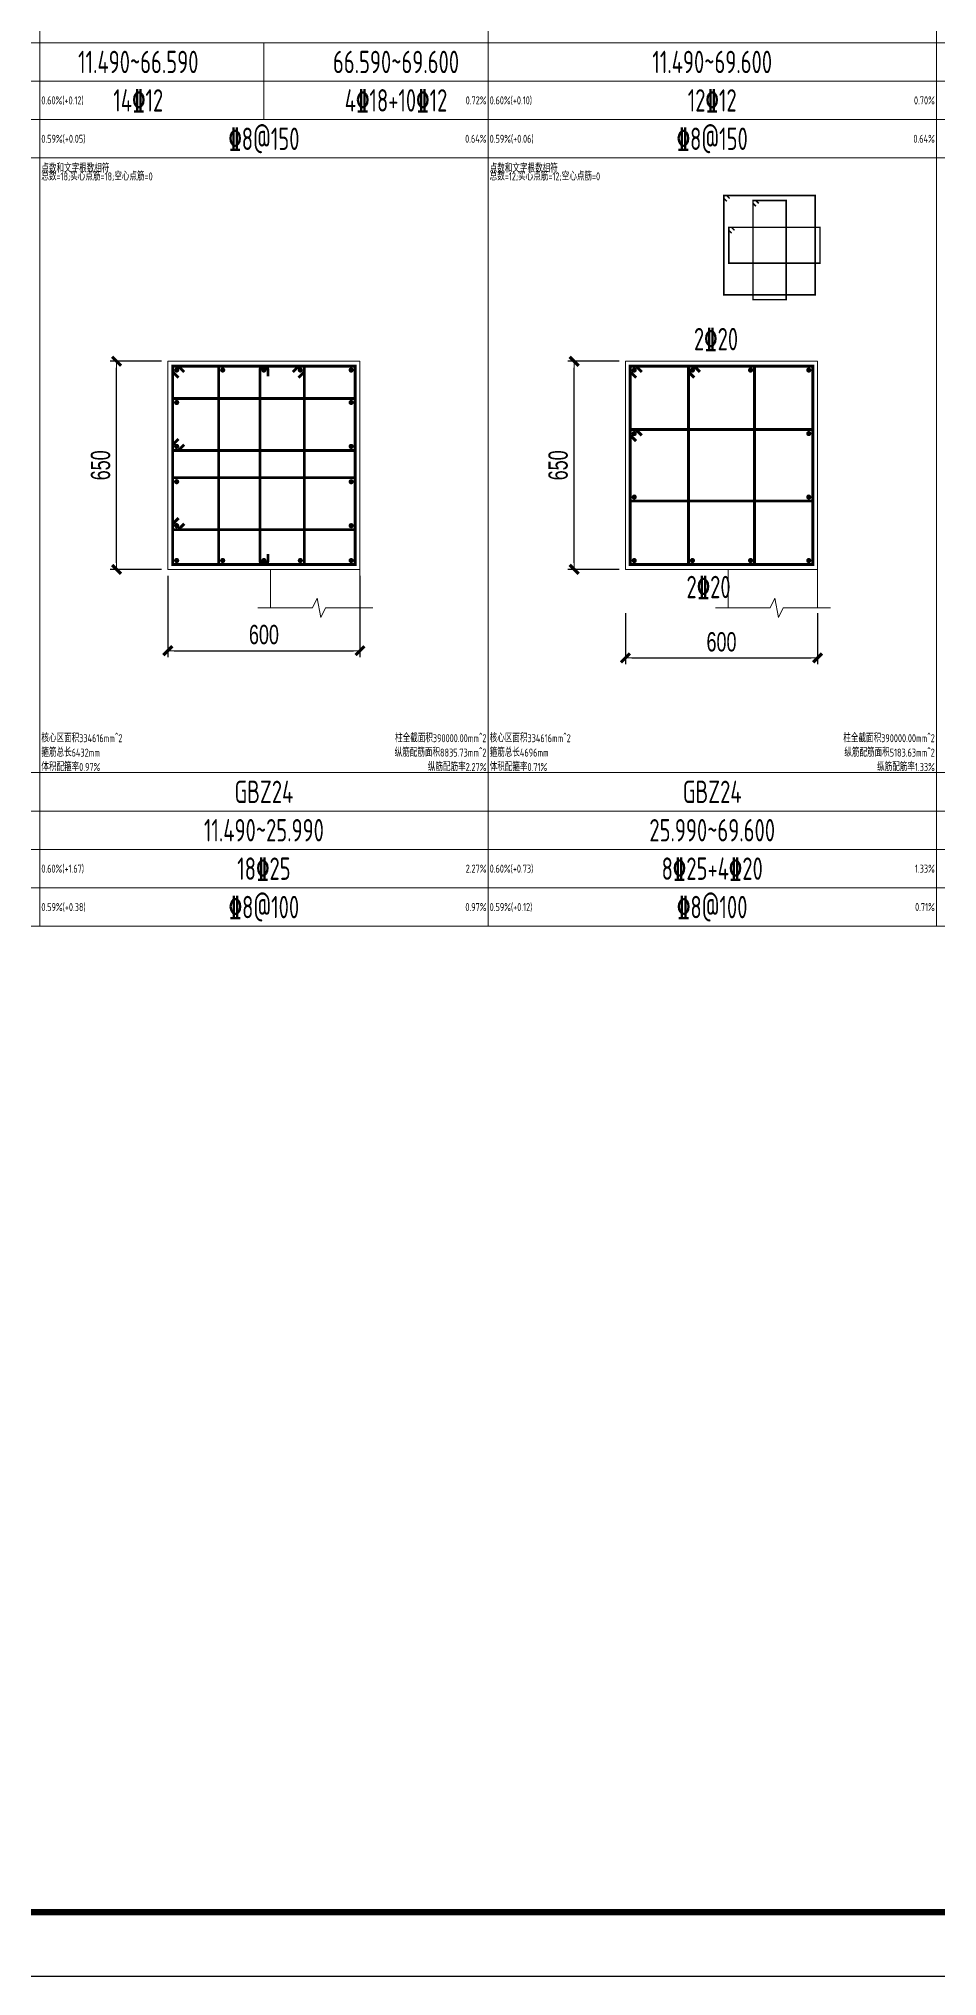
# Model space of a CAD drawing. Extents: x 5874492 to 7194610, y -939842 to -279257.
# Drawn here: x 6413480 to 6427510, y -802090 to -771827 of the extents above; entities that cross this region are included whole.
import ezdxf
from ezdxf.enums import TextEntityAlignment as Align

# ---------------------------------------------------------------- set-up
doc = ezdxf.new("R2010")
doc.units = 0
doc.header["$LTSCALE"] = 1000
for name, color, linetype, lineweight in [('S-墙柱-REIN', 1, 'Continuous', 20), ('S-墙柱-大样细线', 7, 'Continuous', 20), ('S-墙柱-编号', 4, 'Continuous', 20), ('S-大样-DIM', 3, 'Continuous', 20), ('S-大样-REIN', 1, 'Continuous', 20), ('S-大样-实线', 2, 'Continuous', 20), ('S-通用-TAB', 7, 'Continuous', 20)]:
    doc.layers.add(name, color=color, linetype=linetype, lineweight=lineweight)
doc.layers.add('Y-云图图框', color=7, linetype='Continuous')
doc.layers.add('配箍校核', color=34, linetype='Continuous', plot=False)
doc.styles.add('_YT_Name', font='', dxfattribs={"width": 0.8})
doc.styles.add('_YT_Sign_Text', font='ros.shx', dxfattribs={"width": 0.8, "bigfont": 'hztxt.shx'})
doc.styles.add('BW_Dim', font='Bweng.shx', dxfattribs={"width": 0.7, "bigfont": 'hztxt.shx'})
doc.styles.add('BW_Rein', font='tssdeng.shx', dxfattribs={"width": 0.7, "bigfont": 'hztxt.shx'})
doc.styles.get("Standard").update_dxf_attribs({"font": 'gbenor.shx', "bigfont": 'gbcbig.shx'})
doc.styles.add('TSSD_Rein', font='tssdeng.shx', dxfattribs={"width": 0.7, "bigfont": 'hztxt.shx'})
doc.styles.get('_YT_Name').set_extended_font_data('SimHei')
doc.dimstyles.new('Cyz_20_100', dxfattribs={"dimtxt": 300, "dimasz": 100, "dimexe": 100, "dimexo": 100, "dimgap": 100, "dimtad": 1, "dimdec": 0, "dimlfac": 0.2, "dimzin": 0, "dimdsep": 46, "dimtxsty": 'BW_Dim', "dimblk": '_bwk', "dimcen": 0, "dimclrt": 7, "dimadec": 0, "dimazin": 0, "dimtfac": 1, "dimtdec": 0, "dimtix": 1, "dimtmove": 2, "dimatfit": 0, "dimfxl": 0, "dimtolj": 1, "dimtzin": 0, "dimarcsym": 0})

# ---------------------------------------------------------------- blocks, each defined once
blk = doc.blocks.new('ECMCTK_A1_横_单行图名--0')
at = {"color": 4}
blk.add_lwpolyline([(0, 0), (841, 0), (841, 594), (0, 594)], close=True, dxfattribs=at)
at = {"const_width": 1}
blk.add_lwpolyline([(25, 10), (831, 10), (831, 584), (25, 584)], close=True, dxfattribs=at)
at = {"color": 80, "flags": 3}
for tag, height, p in [('YTHQINS', 3, (34.31, 585.5)), ('ECMCKEY', 3, (292.07, 288.23)), ('YTTQINS', 5.62, (848.03, 12.81)), ('YTFRAME', 3, (652.76, 5.84)), ('YTBARCODE_T1', 3, (749.78, 5.95))]:
    blk.add_attdef(tag, text='', height=height, dxfattribs=at).set_placement(p, align=Align.MIDDLE_CENTER)
for tag, height, style, width, p in [('工程号', 4, '_YT_Sign_Text', 0.5, (804.08, 44.12)), ('设计单位', 6, '_YT_Name', 0.8, (623.75, 38.6)), ('证书编号', 4, '_YT_Sign_Text', 0.8, (708.87, 43.81)), ('审查批准号', 4, '_YT_Sign_Text', 0.8, (761.06, 43.81)), ('建设单位', 4, '_YT_Sign_Text', 0.8, (734.96, 36.11)), ('阶段', 4, '_YT_Sign_Text', 0.8, (804.08, 35.81)), ('项目号', 4, '_YT_Sign_Text', 0.5, (822.08, 33.72)), ('项目名称', 4, '_YT_Sign_Text', 0.8, (734.96, 28.11)), ('专业', 4, '_YT_Sign_Text', 0.8, (804.08, 27.31)), ('图纸编号', 4, '_YT_Sign_Text', 0.5, (803.93, 19.36)), ('图纸名称', 4.5, '_YT_Name', 0.8, (735.39, 15.06)), ('出图比例', 4.2, '_YT_Sign_Text', 0.8, (681.82, 11.78)), ('日期', 4, '_YT_Sign_Text', 0.5, (803.88, 12.13)), ('版本号', 4, '_YT_Sign_Text', 0.8, (822.08, 13))]:
    blk.add_attdef(tag, text='', height=height, dxfattribs=dict(style=style, width=width)).set_placement(p, align=Align.CENTER)
at = {"style": '_YT_Sign_Text', "width": 0.8, "flags": 3}
for tag, p, height in [('{审定人}', (605.87, 26.45), 6.24), ('{校对人}', (658.35, 26.53), 6.24), ('[审定人]', (590.95, 27.81), 4.1), ('[校对人]', (642.23, 27.82), 4.1), ('[审核人]', (591.01, 19.76), 4.1), ('{审核人}', (606.98, 18.44), 6.24), ('[设计人]', (642.47, 20.21), 4.1), ('{设计人}', (658.48, 18.54), 6.24), ('[项目负责人]', (590.78, 12.01), 4.1), ('{项目负责人}', (608.28, 10.72), 6.24), ('[专业负责人]', (642.74, 11.77), 4.1), ('{专业负责人}', (658.58, 10.36), 6.24)]:
    blk.add_attdef(tag, p, '', height=height, dxfattribs=at)
at = {"color": 80, "flags": 3}
for tag, p in [('YTBZSIT', (25, 10)), ('EXT_TK_LEFT', (25, 10)), ('YTQRCODE', (551.04, 11.91))]:
    blk.add_attdef(tag, p, '', height=3, dxfattribs=at)
blk = doc.blocks.new('_bwk')
blk.add_line((-1, 0), (0, 0))
at = {"const_width": 0.5}
blk.add_lwpolyline([(-0.7, -0.7), (0.7, 0.7)], dxfattribs=at)
blk = doc.blocks.new('*D1523')
at = {"layer": 'Defpoints', "color": 0, "transparency": 16777216}
for p in [(6422641, -780698), (6425641, -780698), (6425641, -781498)]:
    blk.add_point(p, dxfattribs=at)
at = {"layer": 'S-大样-DIM', "color": 0, "lineweight": -2, "transparency": 16777216}
for p, q in [((6422641, -780798), (6422641, -781598)), ((6425641, -780798), (6425641, -781598)), ((6422741, -781498), (6425541, -781498))]:
    blk.add_line(p, q, dxfattribs=at)
at = {"layer": 'S-大样-DIM', "color": 0, "lineweight": -2, "transparency": 16777216, "xscale": 100, "yscale": 100, "zscale": 100, "rotation": 180}
blk.add_blockref('_bwk', (6422641, -781498), dxfattribs=at)
at = {"layer": 'S-大样-DIM', "color": 0, "lineweight": -2, "transparency": 16777216, "xscale": 100, "yscale": 100, "zscale": 100}
blk.add_blockref('_bwk', (6425641, -781498), dxfattribs=at)
at = {"layer": 'S-大样-DIM', "color": 7, "transparency": 16777216, "insert": (6424141, -781248), "char_height": 300, "attachment_point": 5, "style": 'BW_Dim'}
blk.add_mtext('\\A1;600', dxfattribs=at)
blk = doc.blocks.new('*D1524')
at = {"layer": 'Defpoints', "color": 0, "transparency": 16777216}
for p in [(6421841, -776865), (6422641, -776865), (6422641, -780115)]:
    blk.add_point(p, dxfattribs=at)
at = {"layer": 'S-大样-DIM', "color": 0, "lineweight": -2, "transparency": 16777216}
for p, q in [((6422541, -776865), (6421741, -776865)), ((6421841, -780015), (6421841, -776965)), ((6422541, -780115), (6421741, -780115))]:
    blk.add_line(p, q, dxfattribs=at)
at = {"layer": 'S-大样-DIM', "color": 0, "lineweight": -2, "transparency": 16777216, "xscale": 100, "yscale": 100, "zscale": 100}
for p, rotation in [((6421841, -776865), 90), ((6421841, -780115), 270)]:
    blk.add_blockref('_bwk', p, dxfattribs=dict(at, rotation=rotation))
at = {"layer": 'S-大样-DIM', "color": 7, "transparency": 16777216, "insert": (6421591, -778490), "char_height": 300, "attachment_point": 5, "rotation": 90, "style": 'BW_Dim'}
blk.add_mtext('\\A1;650', dxfattribs=at)
blk = doc.blocks.new('*D1601')
at = {"layer": 'Defpoints', "color": 0, "transparency": 16777216}
for p in [(6415496, -780115), (6418496, -780115), (6418496, -781385)]:
    blk.add_point(p, dxfattribs=at)
at = {"layer": 'S-大样-DIM', "color": 0, "lineweight": -2, "transparency": 16777216}
for p, q in [((6415496, -780215), (6415496, -781485)), ((6418496, -780215), (6418496, -781485)), ((6415596, -781385), (6418396, -781385))]:
    blk.add_line(p, q, dxfattribs=at)
at = {"layer": 'S-大样-DIM', "color": 0, "lineweight": -2, "transparency": 16777216, "xscale": 100, "yscale": 100, "zscale": 100, "rotation": 180}
blk.add_blockref('_bwk', (6415496, -781385), dxfattribs=at)
at = {"layer": 'S-大样-DIM', "color": 0, "lineweight": -2, "transparency": 16777216, "xscale": 100, "yscale": 100, "zscale": 100}
blk.add_blockref('_bwk', (6418496, -781385), dxfattribs=at)
at = {"layer": 'S-大样-DIM', "color": 7, "transparency": 16777216, "insert": (6416996, -781135), "char_height": 300, "attachment_point": 5, "style": 'BW_Dim'}
blk.add_mtext('\\A1;600', dxfattribs=at)
blk = doc.blocks.new('*D1602')
at = {"layer": 'Defpoints', "color": 0, "transparency": 16777216}
for p in [(6414696, -776865), (6415496, -776865), (6415496, -780115)]:
    blk.add_point(p, dxfattribs=at)
at = {"layer": 'S-大样-DIM', "color": 0, "lineweight": -2, "transparency": 16777216}
for p, q in [((6415396, -776865), (6414596, -776865)), ((6414696, -780015), (6414696, -776965)), ((6415396, -780115), (6414596, -780115))]:
    blk.add_line(p, q, dxfattribs=at)
at = {"layer": 'S-大样-DIM', "color": 0, "lineweight": -2, "transparency": 16777216, "xscale": 100, "yscale": 100, "zscale": 100}
for p, rotation in [((6414696, -776865), 90), ((6414696, -780115), 270)]:
    blk.add_blockref('_bwk', p, dxfattribs=dict(at, rotation=rotation))
at = {"layer": 'S-大样-DIM', "color": 7, "transparency": 16777216, "insert": (6414446, -778490), "char_height": 300, "attachment_point": 5, "rotation": 90, "style": 'BW_Dim'}
blk.add_mtext('\\A1;650', dxfattribs=at)

msp = doc.modelspace()

# ---------------------------------------------------------------- linework, layer by layer
at = {"layer": 'S-墙柱-REIN', "const_width": 40}
for points in [[(6415613.3, -777002.1, 1), (6415653.3, -777002.1, 1)], [(6416332.1, -777002.1, 1), (6416372.1, -777002.1, 1)], [(6416976.4, -777002.1, 1), (6417016.4, -777002.1, 1)], [(6417544.6, -777002.1, 1), (6417584.6, -777002.1, 1)], [(6418338.3, -777002.1, 1), (6418378.3, -777002.1, 1)], [(6422758.5, -777002.1, 1), (6422798.5, -777002.1, 1)], [(6423666.9, -777002.1, 1), (6423706.9, -777002.1, 1)], [(6424575.2, -777002.1, 1), (6424615.2, -777002.1, 1)], [(6425483.5, -777002.1, 1), (6425523.5, -777002.1, 1)], [(6415613.3, -777508.1, 1), (6415653.3, -777508.1, 1)], [(6418338.3, -777508.1, 1), (6418378.3, -777508.1, 1)], [(6422758.5, -777993.8, 1), (6422798.5, -777993.8, 1)], [(6425483.5, -777993.8, 1), (6425523.5, -777993.8, 1)], [(6415613.3, -778194.6, 1), (6415653.3, -778194.6, 1)], [(6418338.3, -778194.6, 1), (6418378.3, -778194.6, 1)], [(6415613.3, -778745.9, 1), (6415653.3, -778745.9, 1)], [(6418338.3, -778745.9, 1), (6418378.3, -778745.9, 1)], [(6422758.5, -778985.5, 1), (6422798.5, -778985.5, 1)], [(6425483.5, -778985.5, 1), (6425523.5, -778985.5, 1)], [(6415613.3, -779432.3, 1), (6415653.3, -779432.3, 1)], [(6418338.3, -779432.3, 1), (6418378.3, -779432.3, 1)], [(6415613.3, -779977.1, 1), (6415653.3, -779977.1, 1)], [(6416332.1, -779977.1, 1), (6416372.1, -779977.1, 1)], [(6416976.4, -779977.1, 1), (6417016.4, -779977.1, 1)], [(6417544.6, -779977.1, 1), (6417584.6, -779977.1, 1)], [(6418338.3, -779977.1, 1), (6418378.3, -779977.1, 1)], [(6422758.5, -779977.1, 1), (6422798.5, -779977.1, 1)], [(6423666.9, -779977.1, 1), (6423706.9, -779977.1, 1)], [(6424575.2, -779977.1, 1), (6424615.2, -779977.1, 1)], [(6425483.5, -779977.1, 1), (6425523.5, -779977.1, 1)]]:
    msp.add_lwpolyline(points, format="xyb", close=True, dxfattribs=at)
at = {"layer": 'S-墙柱-大样细线'}
for points in [[(6415495.8, -780114.6), (6415495.8, -776864.6), (6418495.8, -776864.6), (6418495.8, -780114.6)], [(6422641, -780114.6), (6422641, -776864.6), (6425641, -776864.6), (6425641, -780114.6)]]:
    msp.add_lwpolyline(points, close=True, dxfattribs=at)
at = {"layer": 'S-墙柱-编号'}
msp.add_lwpolyline([(6416995.8, -771889.6), (6416995.8, -773089.6)], dxfattribs=at)
at = {"layer": 'S-大样-REIN', "color": 1}
for points, const_width in [([(6424268.7, -774323.1), (6424222.7, -774277.1), (6424178.5, -774277.1), (6424178.5, -775827.1), (6425603.5, -775827.1), (6425603.5, -774277.1), (6424178.5, -774277.1), (6424178.5, -774321.3), (6424224.5, -774367.3)], 25), ([(6415751.1, -777031.5), (6415659.1, -776939.6), (6415570.8, -776939.6), (6415570.8, -780039.6), (6418420.8, -780039.6), (6418420.8, -776939.6), (6415570.8, -776939.6), (6415570.8, -777028), (6415662.7, -777119.9)], 45), ([(6422896.3, -777031.5), (6422804.4, -776939.6), (6422716, -776939.6), (6422716, -780039.6), (6425566, -780039.6), (6425566, -776939.6), (6422716, -776939.6), (6422716, -777028), (6422807.9, -777119.9)], 45)]:
    msp.add_lwpolyline(points, dxfattribs=dict(at, const_width=const_width))
at = {"layer": 'S-大样-REIN'}
for points, const_width in [([(6424722.8, -774398.1), (6424676.9, -774352.1), (6424632.7, -774352.1), (6424632.7, -775902.1), (6425149.4, -775902.1), (6425149.4, -774352.1), (6424632.7, -774352.1), (6424632.7, -774396.3), (6424678.6, -774442.3)], 25), ([(6424299.5, -774863.1), (6424253.5, -774817.2), (6424253.5, -774773), (6425678.5, -774773), (6425678.5, -775331.3), (6424253.5, -775331.3), (6424253.5, -774773), (6424297.7, -774773), (6424343.7, -774818.9)], 25), ([(6417535.2, -777119.9), (6417627.1, -777028), (6417627.1, -776939.6), (6416289.6, -776939.6), (6416289.6, -780039.6), (6417627.1, -780039.6), (6417627.1, -776939.6), (6417538.7, -776939.6), (6417446.8, -777031.5)], 45), ([(6423804.7, -777031.5), (6423712.7, -776939.6), (6423624.4, -776939.6), (6423624.4, -780039.6), (6424657.7, -780039.6), (6424657.7, -776939.6), (6423624.4, -776939.6), (6423624.4, -777028), (6423716.3, -777119.9)], 45), ([(6415751.1, -778165.1), (6415659.1, -778257.1), (6415570.8, -778257.1), (6415570.8, -777445.6), (6418420.8, -777445.6), (6418420.8, -778257.1), (6415570.8, -778257.1), (6415570.8, -778168.7), (6415662.7, -778076.7)], 45), ([(6422807.9, -778111.6), (6422716, -778019.7), (6422716, -777931.3), (6425566, -777931.3), (6425566, -779048), (6422716, -779048), (6422716, -777931.3), (6422804.4, -777931.3), (6422896.3, -778023.2)], 45), ([(6415751.1, -779402.9), (6415659.1, -779494.8), (6415570.8, -779494.8), (6415570.8, -778683.4), (6418420.8, -778683.4), (6418420.8, -779494.8), (6415570.8, -779494.8), (6415570.8, -779406.5), (6415662.7, -779314.5)], 45)]:
    msp.add_lwpolyline(points, dxfattribs=dict(at, const_width=const_width))
at = {"layer": 'S-大样-REIN', "const_width": 45}
msp.add_lwpolyline([(6417058.9, -779877.1), (6417058.9, -779977.1, -1), (6416933.9, -779977.1), (6416933.9, -777002.1, -1), (6417058.9, -777002.1), (6417058.9, -777102.1)], format="xyb", dxfattribs=at)
at = {"layer": 'S-大样-实线'}
for points in [[(6417098, -780114.6), (6417098, -780714.6)], [(6418495.8, -780114.6), (6418495.8, -780714.6)], [(6424243.3, -780114.6), (6424243.3, -780714.6)], [(6425641, -780114.6), (6425641, -780714.6)], [(6416900.8, -780714.6), (6417756.6, -780714.6), (6417826.6, -780564.6), (6417886.6, -780864.6), (6417956.6, -780714.6), (6418695.8, -780714.6)], [(6424046, -780714.6), (6424901.9, -780714.6), (6424971.9, -780564.6), (6425031.9, -780864.6), (6425101.9, -780714.6), (6425841, -780714.6)]]:
    msp.add_lwpolyline(points, dxfattribs=at)
at = {"layer": 'S-通用-TAB'}
for points in [[(6406495.8, -773689.6), (6406495.8, -761689.6), (6413495.8, -761689.6), (6413495.8, -773689.6), (6406495.8, -773689.6), (6406495.8, -771289.6), (6413495.8, -771289.6), (6413495.8, -771889.6), (6406495.8, -771889.6), (6406495.8, -772489.6), (6413495.8, -772489.6), (6413495.8, -773089.6), (6406495.8, -773089.6), (6406495.8, -773689.6)], [(6413495.8, -773689.6), (6413495.8, -761689.6), (6420495.8, -761689.6), (6420495.8, -773689.6), (6413495.8, -773689.6), (6413495.8, -771289.6), (6420495.8, -771289.6), (6420495.8, -771889.6), (6413495.8, -771889.6), (6413495.8, -772489.6), (6420495.8, -772489.6), (6420495.8, -773089.6), (6413495.8, -773089.6), (6413495.8, -773689.6)], [(6420495.8, -773689.6), (6420495.8, -761689.6), (6427495.8, -761689.6), (6427495.8, -773689.6), (6420495.8, -773689.6), (6420495.8, -771289.6), (6427495.8, -771289.6), (6427495.8, -771889.6), (6420495.8, -771889.6), (6420495.8, -772489.6), (6427495.8, -772489.6), (6427495.8, -773089.6), (6420495.8, -773089.6), (6420495.8, -773689.6)], [(6427495.8, -773689.6), (6427495.8, -761689.6), (6434495.8, -761689.6), (6434495.8, -773689.6), (6427495.8, -773689.6), (6427495.8, -771289.6), (6434495.8, -771289.6), (6434495.8, -771889.6), (6427495.8, -771889.6), (6427495.8, -772489.6), (6434495.8, -772489.6), (6434495.8, -773089.6), (6427495.8, -773089.6), (6427495.8, -773689.6)], [(6406495.8, -785689.6), (6406495.8, -773689.6), (6413495.8, -773689.6), (6413495.8, -785689.6), (6406495.8, -785689.6), (6406495.8, -783289.6), (6413495.8, -783289.6), (6413495.8, -783889.6), (6406495.8, -783889.6), (6406495.8, -784489.6), (6413495.8, -784489.6), (6413495.8, -785089.6), (6406495.8, -785089.6), (6406495.8, -785689.6)], [(6413495.8, -785689.6), (6413495.8, -773689.6), (6420495.8, -773689.6), (6420495.8, -785689.6), (6413495.8, -785689.6), (6413495.8, -783289.6), (6420495.8, -783289.6), (6420495.8, -783889.6), (6413495.8, -783889.6), (6413495.8, -784489.6), (6420495.8, -784489.6), (6420495.8, -785089.6), (6413495.8, -785089.6), (6413495.8, -785689.6)], [(6420495.8, -785689.6), (6420495.8, -773689.6), (6427495.8, -773689.6), (6427495.8, -785689.6), (6420495.8, -785689.6), (6420495.8, -783289.6), (6427495.8, -783289.6), (6427495.8, -783889.6), (6420495.8, -783889.6), (6420495.8, -784489.6), (6427495.8, -784489.6), (6427495.8, -785089.6), (6420495.8, -785089.6), (6420495.8, -785689.6)], [(6427495.8, -785689.6), (6427495.8, -773689.6), (6434495.8, -773689.6), (6434495.8, -785689.6), (6427495.8, -785689.6), (6427495.8, -783289.6), (6434495.8, -783289.6), (6434495.8, -783889.6), (6427495.8, -783889.6), (6427495.8, -784489.6), (6434495.8, -784489.6), (6434495.8, -785089.6), (6427495.8, -785089.6), (6427495.8, -785689.6)]]:
    msp.add_lwpolyline(points, dxfattribs=at)

# ---------------------------------------------------------------- block references
at = {"layer": 'Y-云图图框', "xscale": 100, "yscale": 100, "zscale": 100}
msp.add_blockref('ECMCTK_A1_横_单行图名--0', (6374270.8, -802089.6), dxfattribs=at)

# ---------------------------------------------------------------- texts
at = {"layer": 'S-墙柱-编号', "width": 0.7}
for s, style, p in [('11.490~66.590', 'TSSD_Rein', (6415034, -772189.6)), ('66.590~69.600', 'TSSD_Rein', (6419058.7, -772189.6)), ('11.490~69.600', 'TSSD_Rein', (6423995.8, -772189.6)), ('14\x8412', 'BW_Rein', (6415034, -772789.6)), ('4\x8418+10\x8412', 'BW_Rein', (6419058.7, -772789.6)), ('12\x8412', 'BW_Rein', (6423995.8, -772789.6)), ('\x848@150', 'BW_Rein', (6416995.8, -773389.6)), ('\x848@150', 'BW_Rein', (6423995.8, -773389.6)), ('2\x8420', 'TSSD_Rein', (6424055.3, -776518.4)), ('2\x8420', 'TSSD_Rein', (6423938.5, -780390.4)), ('GBZ24', 'TSSD_Rein', (6416995.8, -783589.6)), ('GBZ24', 'TSSD_Rein', (6423995.8, -783589.6)), ('11.490~25.990', 'TSSD_Rein', (6416995.8, -784189.6)), ('25.990~69.600', 'TSSD_Rein', (6423995.8, -784189.6)), ('18\x8425', 'BW_Rein', (6416995.8, -784789.6)), ('8\x8425+4\x8420', 'TSSD_Rein', (6423995.8, -784789.6)), ('\x848@100', 'BW_Rein', (6416995.8, -785389.6)), ('\x848@100', 'TSSD_Rein', (6423995.8, -785389.6))]:
    msp.add_text(s, height=350, dxfattribs=dict(at, style=style)).set_placement(p, align=Align.MIDDLE_CENTER)
at = {"layer": '配箍校核', "style": 'BW_Rein', "width": 0.7}
for s, p in [('0.60%(+0.12)', (6413520.8, -772789.6)), ('0.60%(+0.10)', (6420520.8, -772789.6)), ('0.59%(+0.05)', (6413520.8, -773389.6)), ('0.59%(+0.06)', (6420520.8, -773389.6)), ('0.60%(+1.67)', (6413520.8, -784789.6)), ('0.60%(+0.73)', (6420520.8, -784789.6)), ('0.59%(+0.38)', (6413520.8, -785389.6)), ('0.59%(+0.12)', (6420520.8, -785389.6))]:
    msp.add_text(s, height=125, dxfattribs=at).set_placement(p, align=Align.MIDDLE_LEFT)
for s, p in [('0.72%', (6420470.8, -772789.6)), ('0.70%', (6427470.8, -772789.6)), ('0.64%', (6420470.8, -773389.6)), ('0.64%', (6427470.8, -773389.6)), ('2.27%', (6420470.8, -784789.6)), ('1.33%', (6427470.8, -784789.6)), ('0.97%', (6420470.8, -785389.6)), ('0.71%', (6427470.8, -785389.6))]:
    msp.add_text(s, height=125, dxfattribs=at).set_placement(p, align=Align.MIDDLE_RIGHT)
for s, p in [('点数和文字根数相符', (6413520.8, -773914.6)), ('点数和文字根数相符', (6420520.8, -773914.6)), ('总数=18;实心点筋=18;空心点筋=0', (6413520.8, -774039.6)), ('总数=12;实心点筋=12;空心点筋=0', (6420520.8, -774039.6)), ('核心区面积334616mm^ 2', (6413520.8, -782814.6)), ('核心区面积334616mm^ 2', (6420520.8, -782814.6)), ('体积配箍率0.97%', (6413520.8, -783264.6)), ('箍筋总长6432mm', (6413520.8, -783039.6)), ('体积配箍率0.71%', (6420520.8, -783264.6)), ('箍筋总长4696mm', (6420520.8, -783039.6))]:
    msp.add_text(s, height=125, dxfattribs=at).set_placement(p)
for s, p in [('柱全截面积390000.00mm^ 2', (6420470.8, -782814.6)), ('纵筋配筋面积8835.73mm^ 2', (6420470.8, -783039.6)), ('柱全截面积390000.00mm^ 2', (6427470.8, -782814.6)), ('纵筋配筋面积5183.63mm^ 2', (6427470.8, -783039.6)), ('纵筋配筋率2.27%', (6420470.8, -783264.6)), ('纵筋配筋率1.33%', (6427470.8, -783264.6))]:
    msp.add_text(s, height=125, dxfattribs=at).set_placement(p, align=Align.RIGHT)

# ---------------------------------------------------------------- dimensions: what is measured, and where the dimension line sits
at = {"layer": 'S-大样-DIM'}
for base, p1, p2, picture, middle in [((6414695.8, -776864.6), (6415495.8, -780114.6), (6415495.8, -776864.6), '*D1602', (6414445.8, -778489.6)), ((6421841, -776864.6), (6422641, -780114.6), (6422641, -776864.6), '*D1524', (6421591, -778489.6))]:
    dim = msp.add_linear_dim(base=base, p1=p1, p2=p2, angle=90, dimstyle='Cyz_20_100', dxfattribs=at)
    dim.commit()
    dim.dimension.update_dxf_attribs({"geometry": picture, "text_midpoint": middle})
for base, p1, p2, picture, middle in [((6418495.8, -781384.7), (6415495.8, -780114.6), (6418495.8, -780114.6), '*D1601', (6416995.8, -781134.7)), ((6425641, -781497.9), (6422641, -780697.9), (6425641, -780697.9), '*D1523', (6424141, -781247.9))]:
    dim = msp.add_linear_dim(base=base, p1=p1, p2=p2, dimstyle='Cyz_20_100', dxfattribs=at)
    dim.commit()
    dim.dimension.update_dxf_attribs({"geometry": picture, "text_midpoint": middle})

doc.saveas('drawing.dxf')
